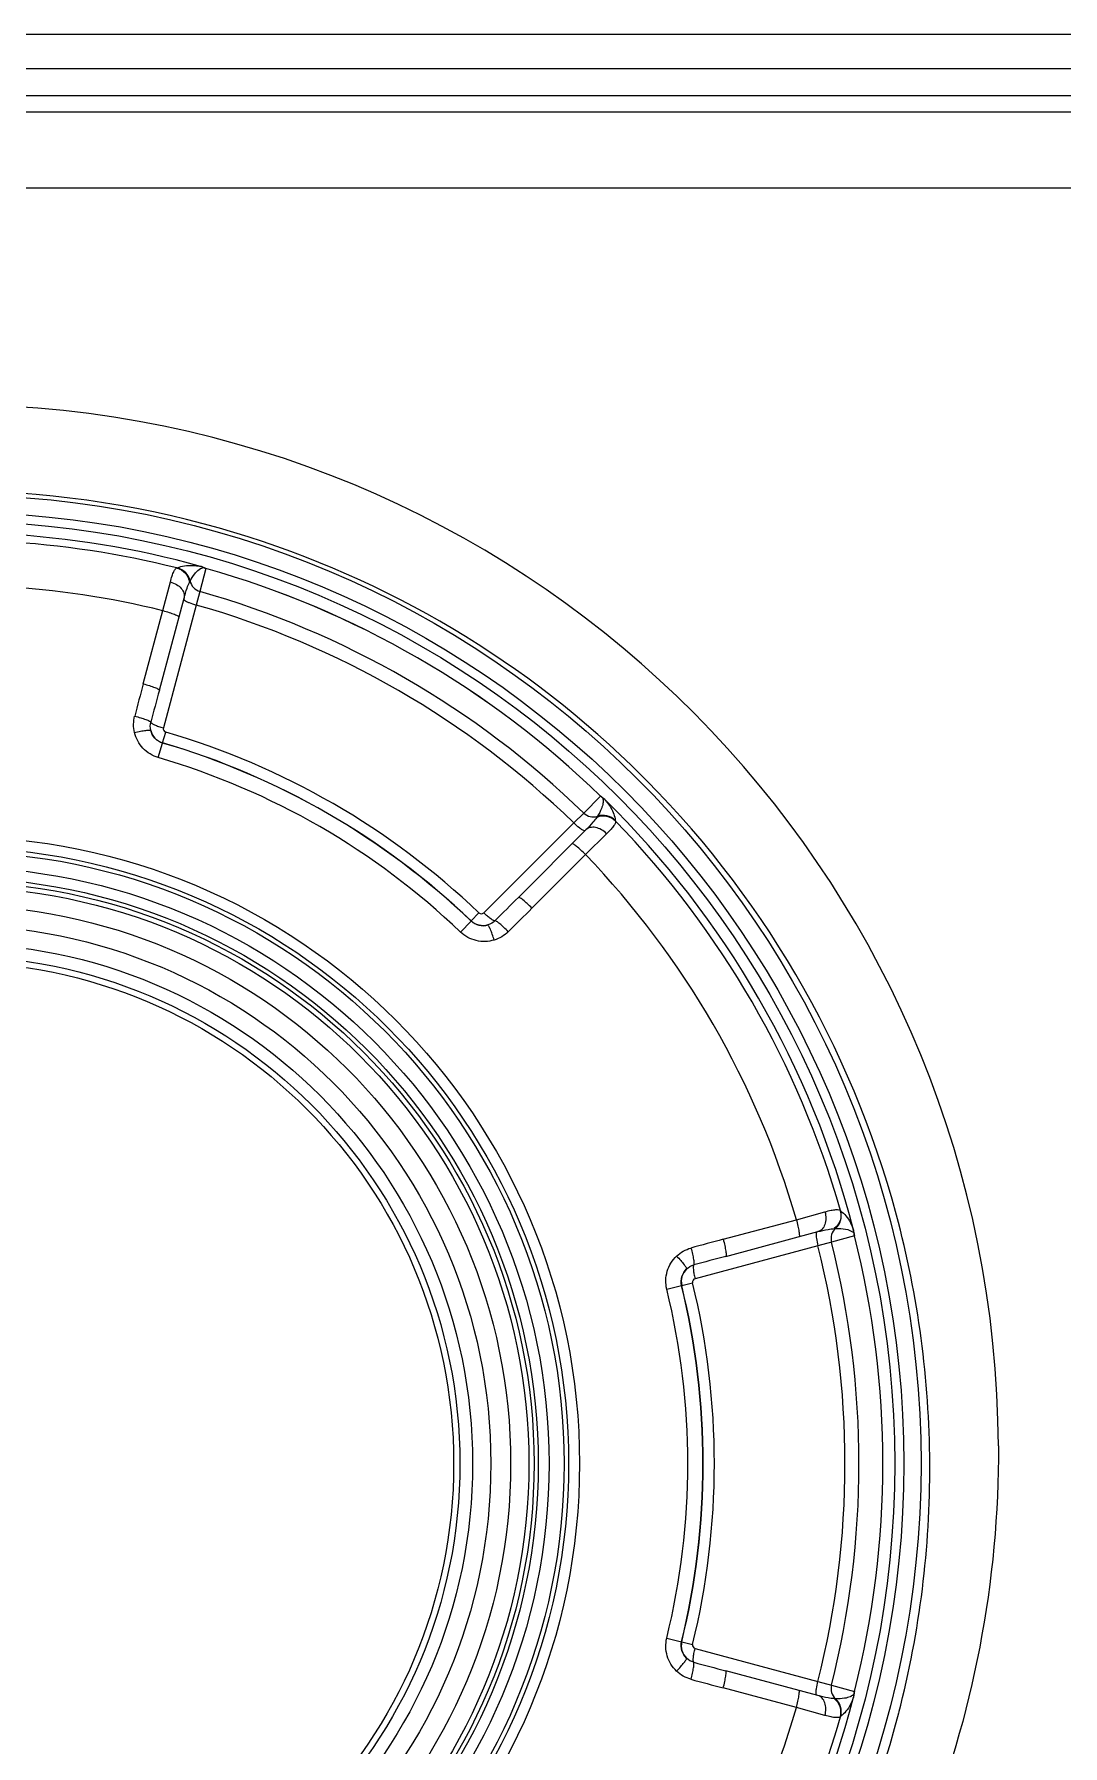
# Model space of a CAD drawing. Header units: millimetres. Extents: x -1319 to 3519, y -1539 to 2345.
# Drawn here: x 751.06 to 781.05, y -130.86 to -80.93 of the extents above; entities that cross this region are included whole.
import ezdxf

# ---------------------------------------------------------------- set-up
doc = ezdxf.new("R2010")
doc.units = ezdxf.units.MM
doc.header["$LTSCALE"] = 65.395
doc.layers.get('0').update_dxf_attribs({"linetype": 'CONTINUOUS'})

msp = doc.modelspace()

# ---------------------------------------------------------------- linework, layer by layer
at = {"linetype": 'Continuous'}
for p, q in [((233.06, -80.931), (1004.26, -80.931)), ((233.06, -81.931), (1004.26, -81.931)), ((1004.26, -82.731), (233.06, -82.731)), ((1046.196, -83.202), (191.125, -83.202)), ((922.66, -85.426), (314.66, -85.426)), ((756.066, -96.514), (755.886, -97.187)), ((755.999, -96.488), (755.91, -96.454)), ((755.998, -96.488), (755.999, -96.488)), ((756.066, -96.514), (756.066, -96.514)), ((754.809, -97.747), (755.028, -96.909)), ((755.886, -97.187), (755.785, -97.583)), ((754.237, -99.881), (754.809, -97.747)), ((754.707, -100.064), (755.426, -97.378)), ((755.785, -97.583), (754.824, -101.166)), ((754.801, -101.603), (754.892, -101.29)), ((754.675, -102.034), (754.799, -101.608)), ((754.801, -101.603), (754.799, -101.608)), ((767.082, -103.651), (767.574, -103.159)), ((767.574, -103.159), (767.575, -103.158)), ((767.609, -103.188), (767.575, -103.158)), ((767.631, -103.204), (767.609, -103.188)), ((767.631, -103.204), (767.631, -103.204)), ((766.79, -103.937), (767.082, -103.651)), ((764.167, -106.56), (766.79, -103.937)), ((767.146, -104.145), (765.18, -106.111)), ((767.752, -104.256), (767.136, -104.864)), ((767.136, -104.864), (765.573, -106.426)), ((763.49, -107.123), (763.797, -106.802)), ((763.797, -106.802), (763.801, -106.799)), ((763.801, -106.799), (764.026, -106.563)), ((773.285, -115.514), (774.119, -115.284)), ((771.15, -116.086), (773.285, -115.514)), ((774.97, -115.915), (774.955, -115.821)), ((773.915, -116.277), (770.331, -117.237)), ((771.226, -116.584), (773.913, -115.864)), ((774.308, -116.166), (773.915, -116.277)), ((774.98, -115.986), (774.308, -116.166)), ((774.969, -115.915), (774.97, -115.915)), ((774.98, -115.986), (774.981, -115.986)), ((769.505, -117.541), (769.936, -117.436)), ((769.941, -117.435), (769.936, -117.436)), ((769.941, -117.435), (770.258, -117.357)), ((769.505, -127.72), (769.936, -127.826)), ((769.936, -127.826), (769.941, -127.827)), ((769.941, -127.827), (770.258, -127.904)), ((770.331, -128.025), (773.915, -128.985)), ((773.913, -129.397), (771.226, -128.677)), ((773.285, -129.748), (771.15, -129.176)), ((773.915, -128.985), (774.308, -129.095)), ((774.308, -129.095), (774.98, -129.275)), ((774.98, -129.275), (774.981, -129.275)), ((774.119, -129.977), (773.285, -129.748)), ((774.969, -129.347), (774.97, -129.347))]:
    msp.add_line(p, q, dxfattribs=at)
for points in [[(756.066, -96.514), (756.024, -96.499), (755.999, -96.488)], [(767.705, -103.264), (767.695, -103.254), (767.631, -103.204)], [(774.981, -115.986), (774.973, -115.942), (774.97, -115.915)], [(774.97, -129.347), (774.973, -129.32), (774.981, -129.275)], [(774.955, -129.441), (774.958, -129.427), (774.97, -129.347)]]:
    msp.add_lwpolyline(points, dxfattribs=at)
for radius in [28.259, 27.759, 27.493, 27.493, 18.3, 17.98, 17.85, 17.411, 17.096, 16.974, 16.824, 16.292, 15.714, 15.182, 14.813, 14.63]:
    msp.add_circle((748.66, -122.631), radius, dxfattribs=at)
for centre, radius, start, end in [((748.66, -122.256), 30.517, 0.2679, 86.7124), ((748.66, -122.769), 28.514, 74.122, 105.8786), ((748.659, -122.774), 28.519, 46.0162, 74.123), ((748.66, -122.631), 27.162, 74.5194, 86.8941), ((748.66, -122.631), 26.94, 75.9106, 86.8681), ((755.114, -96.987), 0.5, 11.8199, 75.8518), ((755.778, -96.923), 0.487, 63.1566, 74.3266), ((756.028, -96.698), 0.211, 99.0822, 101.218), ((756.027, -96.691), 0.205, 98.0477, 99.0767), ((756.175, -96.131), 0.399, 243.7044, 254.1547), ((748.66, -122.631), 27.147, 45.8321, 74.1679), ((748.66, -122.631), 27.146, 45.8321, 74.1679), ((748.66, -122.631), 25.632, 76.1201, 86.7515), ((755.995, -96.802), 0.4, 191.9219, 254.1789), ((748.66, -122.631), 26.45, 45.8536, 74.1464), ((748.66, -122.631), 26.042, 45.8776, 74.1224), ((916.552, -143.382), 168.043, 164.99731, 165.32945), ((1115.239, -196.67), 373.251, 164.99988, 165.14832), ((754.941, -101.123), 0.5, 193.4566, 253.713), ((748.66, -122.631), 22.233, 46.2787, 73.7213), ((748.66, -122.631), 21.901, 46.279, 73.721), ((748.66, -122.631), 21.906, 46.2787, 73.7213), ((748.66, -122.631), 21.457, 46.279, 73.721), ((748.622, -122.812), 28.571, 45.6786, 46.0149), ((748.656, -122.776), 28.522, 15.0315, 45.6772), ((767.852, -102.874), 0.398, 225.8343, 231.0595), ((767.852, -102.873), 0.398, 231.0618, 236.3017), ((767.365, -103.612), 0.487, 48.5567, 56.8432), ((767.365, -103.612), 0.486, 45.6716, 48.5538), ((748.66, -122.631), 27.162, 14.5194, 45.4806), ((766.399, -104.381), 1.718, 37.2588, 40.5623), ((767.361, -103.365), 0.4, 225.8206, 288.0736), ((767.641, -104.22), 0.5, 44.1501, 108.1903), ((748.66, -122.631), 26.94, 15.9106, 44.0894), ((748.66, -122.631), 25.632, 16.1201, 43.8799), ((501.257, 157.811), 373.242, 314.85168, 315.00012), ((764.146, -106.438), 0.5, 226.287, 286.5433), ((646.739, 12.397), 168.049, 314.67055, 315.00269), ((774.095, -115.398), 0.5, 311.8199, 15.8518), ((774.695, -116.068), 0.4, 131.9219, 194.1789), ((774.483, -115.941), 0.487, 3.1566, 14.3266), ((748.527, -122.791), 28.65, 0.3204, 14.9936), ((814.635, -278.405), 168.043, 104.99731, 105.32945), ((748.66, -122.631), 26.042, 345.8776, 14.1224), ((748.66, -122.631), 26.45, 345.8536, 14.1464), ((774.808, -116.041), 0.205, 38.0475, 39.075), ((775.367, -115.889), 0.399, 183.7044, 194.1547), ((748.66, -122.631), 27.146, 345.8321, 14.1679), ((748.66, -122.631), 27.147, 345.8321, 14.1679), ((867.83, -477.117), 373.251, 104.99988, 105.14832), ((770.427, -117.316), 0.5, 133.4567, 193.713), ((748.66, -122.631), 21.457, 346.279, 13.721), ((748.66, -122.631), 21.901, 346.279, 13.721), ((748.66, -122.631), 21.906, 346.2787, 13.7213), ((748.66, -122.631), 22.233, 346.2787, 13.7213), ((748.528, -122.757), 28.649, 345.5702, 0.2533), ((770.427, -127.945), 0.5, 166.287, 226.5433), ((867.828, 231.847), 373.242, 254.85168, 255.00012), ((814.637, 33.149), 168.049, 254.67055, 255.00269), ((774.695, -129.193), 0.4, 165.8206, 228.0736), ((775.367, -129.373), 0.399, 165.8461, 176.2948), ((748.66, -122.631), 25.632, 316.1201, 343.8799), ((748.66, -122.631), 27.162, 314.5194, 345.4806), ((774.095, -129.863), 0.5, 344.1501, 48.1903), ((774.702, -129.085), 0.378, 297.7151, 300.6371), ((774.483, -129.32), 0.486, 345.6716, 348.5535), ((774.483, -129.32), 0.487, 348.5565, 356.8432), ((774.807, -129.22), 0.206, 320.5323, 321.9506), ((748.66, -122.631), 26.94, 315.9106, 344.0894), ((748.656, -122.771), 28.522, 314.7391, 345.5325)]:
    msp.add_arc(centre, radius, start, end, dxfattribs=at)
for points, knots in [([(755.028, -96.909), (755.043, -96.85), (755.072, -96.747), (755.123, -96.615), (755.164, -96.538), (755.203, -96.5), (755.218, -96.501)], [0, 0, 0, 0, 0.400011, 0.702339, 0.900289, 1, 1, 1, 1]), ([(755.218, -96.501), (755.22, -96.502), (755.226, -96.502), (755.233, -96.504), (755.236, -96.503)], [0, 0, 0, 0, 0.372708, 1, 1, 1, 1]), ([(755.218, -96.501), (755.312, -96.525), (755.49, -96.634), (755.573, -96.824), (755.586, -96.921)], [0, 0, 0, 0, 0.498105, 1, 1, 1, 1]), ([(755.236, -96.503), (755.298, -96.47), (755.522, -96.41), (755.755, -96.425), (755.91, -96.454)], [0, 0, 0, 0, 0.30698, 1, 1, 1, 1]), ([(755.603, -96.885), (755.642, -96.81), (755.711, -96.698), (755.838, -96.561), (755.93, -96.502), (755.987, -96.49)], [0, 0, 0, 0, 0.448045, 0.691092, 1, 1, 1, 1]), ([(755.028, -96.909), (755.09, -96.926), (755.208, -96.974), (755.35, -97.087), (755.435, -97.228), (755.439, -97.333), (755.426, -97.378)], [0, 0, 0, 0, 0.28904, 0.557235, 0.792098, 1, 1, 1, 1]), ([(755.426, -97.378), (755.453, -97.281), (755.501, -97.126), (755.558, -96.975), (755.586, -96.921)], [0, 0, 0, 0, 0.62438, 1, 1, 1, 1]), ([(755.586, -96.921), (755.588, -96.916), (755.594, -96.904), (755.6, -96.893), (755.603, -96.885)], [0, 0, 0, 0, 0.375999, 1, 1, 1, 1]), ([(754.809, -97.747), (754.871, -97.763), (754.984, -97.796), (755.116, -97.841), (755.2, -97.875), (755.243, -97.897), (755.268, -97.911), (755.28, -97.925), (755.279, -97.93)], [0, 0, 0, 0, 0.376105, 0.695911, 0.819225, 0.912105, 0.971623, 1, 1, 1, 1]), ([(755.418, -97.409), (755.418, -97.411), (755.419, -97.426), (755.431, -97.436), (755.44, -97.444)], [0, 0, 0, 0, 0.173059, 1, 1, 1, 1]), ([(755.44, -97.444), (755.457, -97.457), (755.501, -97.482), (755.614, -97.532), (755.713, -97.563), (755.785, -97.583)], [0, 0, 0, 0, 0.168719, 0.404331, 1, 1, 1, 1]), ([(754.237, -99.881), (754.299, -99.898), (754.412, -99.931), (754.544, -99.976), (754.628, -100.01), (754.671, -100.031), (754.696, -100.046), (754.708, -100.06), (754.707, -100.064)], [0, 0, 0, 0, 0.376103, 0.695917, 0.819234, 0.912114, 0.971629, 1, 1, 1, 1]), ([(753.987, -100.823), (754.046, -100.838), (754.156, -100.869), (754.283, -100.911), (754.367, -100.944), (754.412, -100.964), (754.441, -100.981), (754.455, -100.993), (754.458, -100.999)], [0, 0, 0, 0, 0.361263, 0.67361, 0.797803, 0.89515, 0.962633, 1, 1, 1, 1]), ([(753.982, -101.302), (754.04, -101.288), (754.149, -101.265), (754.278, -101.243), (754.362, -101.233), (754.407, -101.23), (754.435, -101.232), (754.452, -101.235), (754.455, -101.239)], [0, 0, 0, 0, 0.374737, 0.691502, 0.814319, 0.907969, 0.969618, 1, 1, 1, 1]), ([(754.675, -102.034), (754.508, -101.985), (754.194, -101.794), (754.022, -101.471), (753.982, -101.302)], [0, 0, 0, 0, 0.50062, 1, 1, 1, 1]), ([(754.799, -101.608), (754.715, -101.583), (754.558, -101.486), (754.474, -101.323), (754.455, -101.239)], [0, 0, 0, 0, 0.504081, 1, 1, 1, 1]), ([(754.458, -100.999), (754.459, -101.005), (754.468, -101.019), (754.504, -101.047), (754.578, -101.084), (754.691, -101.128), (754.777, -101.154), (754.824, -101.166)], [0, 0, 0, 0, 0.044982, 0.115729, 0.337107, 0.644942, 1, 1, 1, 1]), ([(754.824, -101.166), (754.818, -101.191), (754.823, -101.247), (754.868, -101.282), (754.892, -101.29)], [0, 0, 0, 0, 0.497816, 1, 1, 1, 1]), ([(767.647, -103.337), (767.646, -103.346), (767.643, -103.381), (767.635, -103.415), (767.628, -103.44)], [0, 0, 0, 0, 0.263094, 1, 1, 1, 1]), ([(767.64, -103.232), (767.641, -103.236), (767.644, -103.25), (767.646, -103.265), (767.647, -103.276)], [0, 0, 0, 0, 0.273346, 1, 1, 1, 1]), ([(767.647, -103.276), (767.648, -103.282), (767.649, -103.302), (767.648, -103.322), (767.647, -103.337)], [0, 0, 0, 0, 0.26621, 1, 1, 1, 1]), ([(767.767, -103.341), (767.846, -103.444), (767.948, -103.614), (767.997, -103.806), (768, -103.872)], [0, 0, 0, 0, 0.664893, 1, 1, 1, 1]), ([(767.463, -103.778), (767.43, -103.829), (767.327, -103.954), (767.218, -104.073), (767.146, -104.145)], [0, 0, 0, 0, 0.375633, 1, 1, 1, 1]), ([(768.01, -103.887), (767.942, -103.817), (767.759, -103.717), (767.553, -103.74), (767.463, -103.778)], [0, 0, 0, 0, 0.498106, 1, 1, 1, 1]), ([(767.485, -103.745), (767.484, -103.746), (767.476, -103.757), (767.469, -103.768), (767.463, -103.778)], [0, 0, 0, 0, 0.119525, 1, 1, 1, 1]), ([(767.628, -103.44), (767.62, -103.468), (767.584, -103.575), (767.53, -103.675), (767.485, -103.745)], [0, 0, 0, 0, 0.261991, 1, 1, 1, 1]), ([(767.005, -104.121), (766.988, -104.109), (766.912, -104.053), (766.843, -103.989), (766.79, -103.937)], [0, 0, 0, 0, 0.215715, 1, 1, 1, 1]), ([(767.124, -104.167), (767.114, -104.177), (767.061, -104.159), (767.029, -104.138), (767.005, -104.121)], [0, 0, 0, 0, 0.314915, 1, 1, 1, 1]), ([(767.752, -104.256), (767.706, -104.209), (767.606, -104.131), (767.437, -104.065), (767.273, -104.062), (767.179, -104.112), (767.146, -104.145)], [0, 0, 0, 0, 0.28904, 0.557234, 0.792097, 1, 1, 1, 1]), ([(768.01, -103.887), (768.018, -103.899), (768.005, -103.951), (767.959, -104.026), (767.87, -104.136), (767.795, -104.213), (767.752, -104.256)], [0, 0, 0, 0, 0.099683, 0.297656, 0.599981, 1, 1, 1, 1]), ([(768, -103.872), (768, -103.872), (768.003, -103.878), (768.006, -103.882), (768.01, -103.887)], [0, 0, 0, 0, 0.116284, 1, 1, 1, 1]), ([(767.136, -104.864), (767.091, -104.819), (767.005, -104.737), (766.9, -104.645), (766.829, -104.589), (766.789, -104.563), (766.764, -104.549), (766.746, -104.545), (766.742, -104.548)], [0, 0, 0, 0, 0.376116, 0.695926, 0.819239, 0.912115, 0.971628, 1, 1, 1, 1]), ([(765.573, -106.426), (765.528, -106.381), (765.443, -106.299), (765.338, -106.207), (765.266, -106.152), (765.226, -106.125), (765.201, -106.111), (765.183, -106.108), (765.18, -106.111)], [0, 0, 0, 0, 0.376103, 0.695917, 0.819234, 0.912114, 0.971629, 1, 1, 1, 1]), ([(764.288, -106.917), (764.206, -106.942), (764.023, -106.95), (763.861, -106.863), (763.797, -106.802)], [0, 0, 0, 0, 0.495921, 1, 1, 1, 1]), ([(764.026, -106.563), (764.044, -106.581), (764.097, -106.601), (764.149, -106.578), (764.167, -106.56)], [0, 0, 0, 0, 0.502184, 1, 1, 1, 1]), ([(764.495, -106.794), (764.489, -106.796), (764.473, -106.795), (764.43, -106.778), (764.361, -106.732), (764.267, -106.657), (764.201, -106.595), (764.167, -106.56)], [0, 0, 0, 0, 0.044984, 0.115733, 0.337115, 0.644949, 1, 1, 1, 1]), ([(764.882, -107.113), (764.84, -107.07), (764.758, -106.991), (764.658, -106.901), (764.588, -106.845), (764.548, -106.817), (764.519, -106.8), (764.501, -106.793), (764.495, -106.794)], [0, 0, 0, 0, 0.361258, 0.673603, 0.797796, 0.895144, 0.962629, 1, 1, 1, 1]), ([(764.47, -107.357), (764.304, -107.407), (763.938, -107.42), (763.616, -107.243), (763.49, -107.123)], [0, 0, 0, 0, 0.499381, 1, 1, 1, 1]), ([(764.47, -107.357), (764.453, -107.3), (764.419, -107.195), (764.373, -107.072), (764.34, -106.994), (764.32, -106.953), (764.305, -106.93), (764.293, -106.917), (764.288, -106.917)], [0, 0, 0, 0, 0.374731, 0.691497, 0.814316, 0.907968, 0.969619, 1, 1, 1, 1]), ([(774.119, -115.284), (774.136, -115.347), (774.154, -115.473), (774.127, -115.652), (774.047, -115.796), (773.958, -115.852), (773.913, -115.864)], [0, 0, 0, 0, 0.28904, 0.557235, 0.792098, 1, 1, 1, 1]), ([(774.119, -115.284), (774.178, -115.268), (774.282, -115.242), (774.422, -115.22), (774.509, -115.217), (774.561, -115.232), (774.568, -115.246)], [0, 0, 0, 0, 0.400011, 0.702339, 0.900289, 1, 1, 1, 1]), ([(774.568, -115.246), (774.594, -115.339), (774.589, -115.547), (774.466, -115.714), (774.388, -115.774)], [0, 0, 0, 0, 0.498105, 1, 1, 1, 1]), ([(774.568, -115.246), (774.569, -115.248), (774.571, -115.253), (774.573, -115.26), (774.576, -115.262)], [0, 0, 0, 0, 0.372708, 1, 1, 1, 1]), ([(774.576, -115.262), (774.635, -115.299), (774.799, -115.463), (774.902, -115.672), (774.955, -115.821)], [0, 0, 0, 0, 0.30698, 1, 1, 1, 1]), ([(773.285, -115.514), (773.301, -115.576), (773.329, -115.69), (773.356, -115.827), (773.369, -115.917), (773.372, -115.965), (773.372, -115.994), (773.366, -116.011), (773.361, -116.012)], [0, 0, 0, 0, 0.376105, 0.695911, 0.819225, 0.912105, 0.971623, 1, 1, 1, 1]), ([(773.913, -115.864), (774.01, -115.838), (774.168, -115.803), (774.328, -115.777), (774.388, -115.774)], [0, 0, 0, 0, 0.62438, 1, 1, 1, 1]), ([(774.388, -115.774), (774.393, -115.773), (774.407, -115.772), (774.42, -115.772), (774.428, -115.771)], [0, 0, 0, 0, 0.375999, 1, 1, 1, 1]), ([(774.428, -115.771), (774.457, -115.77), (774.577, -115.767), (774.698, -115.779), (774.785, -115.805)], [0, 0, 0, 0, 0.240834, 1, 1, 1, 1]), ([(774.785, -115.805), (774.8, -115.809), (774.866, -115.832), (774.932, -115.868), (774.967, -115.912)], [0, 0, 0, 0, 0.210688, 1, 1, 1, 1]), ([(771.15, -116.086), (771.167, -116.147), (771.195, -116.262), (771.222, -116.399), (771.234, -116.489), (771.237, -116.537), (771.237, -116.565), (771.231, -116.583), (771.226, -116.584)], [0, 0, 0, 0, 0.376103, 0.695917, 0.819234, 0.912114, 0.971629, 1, 1, 1, 1]), ([(773.882, -115.873), (773.869, -115.876), (773.857, -115.931), (773.86, -115.969), (773.862, -115.999)], [0, 0, 0, 0, 0.314912, 1, 1, 1, 1]), ([(773.862, -115.999), (773.864, -116.019), (773.875, -116.113), (773.896, -116.205), (773.915, -116.277)], [0, 0, 0, 0, 0.215714, 1, 1, 1, 1]), ([(769.505, -117.541), (769.464, -117.372), (769.472, -117.005), (769.666, -116.695), (769.792, -116.575)], [0, 0, 0, 0, 0.500619, 1, 1, 1, 1]), ([(769.792, -116.575), (769.833, -116.619), (769.907, -116.701), (769.991, -116.802), (770.042, -116.87), (770.067, -116.908), (770.08, -116.933), (770.085, -116.949), (770.083, -116.953)], [0, 0, 0, 0, 0.374738, 0.691503, 0.81432, 0.907969, 0.969618, 1, 1, 1, 1]), ([(770.21, -116.341), (770.226, -116.399), (770.254, -116.509), (770.281, -116.641), (770.295, -116.73), (770.299, -116.779), (770.299, -116.812), (770.297, -116.831), (770.293, -116.836)], [0, 0, 0, 0, 0.361263, 0.67361, 0.797803, 0.89515, 0.962633, 1, 1, 1, 1]), ([(770.293, -116.836), (770.288, -116.839), (770.281, -116.855), (770.274, -116.9), (770.279, -116.983), (770.298, -117.102), (770.318, -117.19), (770.331, -117.237)], [0, 0, 0, 0, 0.044983, 0.115731, 0.33711, 0.644943, 1, 1, 1, 1]), ([(769.936, -117.436), (769.916, -117.351), (769.921, -117.166), (770.02, -117.012), (770.083, -116.953)], [0, 0, 0, 0, 0.50408, 1, 1, 1, 1]), ([(770.331, -117.237), (770.306, -117.243), (770.261, -117.276), (770.252, -117.333), (770.258, -117.357)], [0, 0, 0, 0, 0.497816, 1, 1, 1, 1]), ([(779.177, -122.113), (779.194, -126.033), (777.677, -133.999), (771.012, -144.186), (760.831, -151.131), (748.66, -153.598), (736.489, -151.131), (726.309, -144.186), (719.643, -133.999), (718.126, -126.033), (718.143, -122.113)], [0, 0, 0, 0, 0.123101, 0.247266, 0.373034, 0.5, 0.626966, 0.752734, 0.876898, 1, 1, 1, 1]), ([(769.792, -128.686), (769.666, -128.567), (769.472, -128.256), (769.464, -127.89), (769.505, -127.72)], [0, 0, 0, 0, 0.499381, 1, 1, 1, 1]), ([(769.792, -128.686), (769.833, -128.642), (769.907, -128.56), (769.991, -128.46), (770.042, -128.391), (770.067, -128.354), (770.08, -128.329), (770.085, -128.312), (770.083, -128.308)], [0, 0, 0, 0, 0.374731, 0.691497, 0.814316, 0.907968, 0.969619, 1, 1, 1, 1]), ([(770.083, -128.308), (770.02, -128.249), (769.921, -128.095), (769.916, -127.911), (769.936, -127.826)], [0, 0, 0, 0, 0.495921, 1, 1, 1, 1]), ([(770.258, -127.904), (770.252, -127.929), (770.261, -127.985), (770.306, -128.018), (770.331, -128.025)], [0, 0, 0, 0, 0.502184, 1, 1, 1, 1]), ([(770.293, -128.426), (770.288, -128.422), (770.281, -128.407), (770.274, -128.362), (770.279, -128.279), (770.298, -128.16), (770.318, -128.071), (770.331, -128.025)], [0, 0, 0, 0, 0.044984, 0.115733, 0.337115, 0.644949, 1, 1, 1, 1]), ([(770.21, -128.921), (770.226, -128.862), (770.254, -128.752), (770.281, -128.62), (770.295, -128.532), (770.299, -128.483), (770.299, -128.449), (770.297, -128.431), (770.293, -128.426)], [0, 0, 0, 0, 0.361258, 0.673603, 0.797796, 0.895144, 0.962629, 1, 1, 1, 1]), ([(771.15, -129.176), (771.167, -129.114), (771.195, -128.999), (771.222, -128.862), (771.234, -128.773), (771.237, -128.725), (771.237, -128.696), (771.231, -128.679), (771.226, -128.677)], [0, 0, 0, 0, 0.376103, 0.695917, 0.819234, 0.912114, 0.971629, 1, 1, 1, 1]), ([(773.285, -129.748), (773.301, -129.686), (773.329, -129.571), (773.356, -129.434), (773.369, -129.344), (773.372, -129.297), (773.372, -129.268), (773.366, -129.251), (773.361, -129.249)], [0, 0, 0, 0, 0.376116, 0.695926, 0.819239, 0.912115, 0.971628, 1, 1, 1, 1]), ([(773.882, -129.389), (773.869, -129.385), (773.857, -129.33), (773.86, -129.293), (773.862, -129.263)], [0, 0, 0, 0, 0.314915, 1, 1, 1, 1]), ([(773.862, -129.263), (773.864, -129.243), (773.875, -129.149), (773.896, -129.056), (773.915, -128.985)], [0, 0, 0, 0, 0.215715, 1, 1, 1, 1]), ([(774.388, -129.488), (774.328, -129.485), (774.168, -129.459), (774.01, -129.423), (773.913, -129.397)], [0, 0, 0, 0, 0.375633, 1, 1, 1, 1]), ([(774.119, -129.977), (774.136, -129.914), (774.154, -129.788), (774.127, -129.609), (774.047, -129.465), (773.958, -129.409), (773.913, -129.397)], [0, 0, 0, 0, 0.28904, 0.557234, 0.792097, 1, 1, 1, 1]), ([(774.428, -129.491), (774.427, -129.49), (774.413, -129.489), (774.4, -129.489), (774.388, -129.488)], [0, 0, 0, 0, 0.119525, 1, 1, 1, 1]), ([(774.568, -130.016), (774.594, -129.923), (774.589, -129.715), (774.466, -129.547), (774.388, -129.488)], [0, 0, 0, 0, 0.498106, 1, 1, 1, 1]), ([(774.778, -129.458), (774.748, -129.467), (774.633, -129.491), (774.515, -129.495), (774.428, -129.491)], [0, 0, 0, 0, 0.263224, 1, 1, 1, 1]), ([(774.955, -129.441), (774.902, -129.589), (774.799, -129.798), (774.635, -129.962), (774.576, -130)], [0, 0, 0, 0, 0.693021, 1, 1, 1, 1]), ([(774.878, -129.419), (774.869, -129.424), (774.837, -129.439), (774.803, -129.451), (774.778, -129.458)], [0, 0, 0, 0, 0.265449, 1, 1, 1, 1]), ([(774.966, -129.351), (774.96, -129.358), (774.939, -129.381), (774.913, -129.399), (774.895, -129.41)], [0, 0, 0, 0, 0.302924, 1, 1, 1, 1]), ([(774.568, -130.016), (774.561, -130.03), (774.509, -130.044), (774.422, -130.042), (774.282, -130.02), (774.178, -129.993), (774.119, -129.977)], [0, 0, 0, 0, 0.099683, 0.297656, 0.599981, 1, 1, 1, 1]), ([(774.576, -130), (774.575, -130), (774.572, -130.006), (774.57, -130.011), (774.568, -130.016)], [0, 0, 0, 0, 0.116284, 1, 1, 1, 1])]:
    msp.add_open_spline(points, degree=3, knots=knots, dxfattribs=at)
for points in [[(753.982, -101.302), (753.945, -101.147), (753.947, -100.977), (753.987, -100.823)], [(754.455, -101.239), (754.436, -101.161), (754.437, -101.076), (754.458, -100.999)], [(767.631, -103.204), (767.635, -103.213), (767.637, -103.222), (767.64, -103.232)], [(764.495, -106.794), (764.438, -106.85), (764.365, -106.894), (764.288, -106.917)], [(764.882, -107.113), (764.769, -107.225), (764.623, -107.312), (764.47, -107.357)], [(769.792, -116.575), (769.908, -116.466), (770.056, -116.383), (770.21, -116.341)], [(770.083, -116.953), (770.141, -116.898), (770.215, -116.857), (770.293, -116.836)], [(770.293, -128.426), (770.215, -128.405), (770.141, -128.363), (770.083, -128.308)], [(770.21, -128.921), (770.056, -128.879), (769.908, -128.796), (769.792, -128.686)]]:
    msp.add_open_spline(points, degree=3, dxfattribs=at)

doc.saveas('drawing.dxf')
